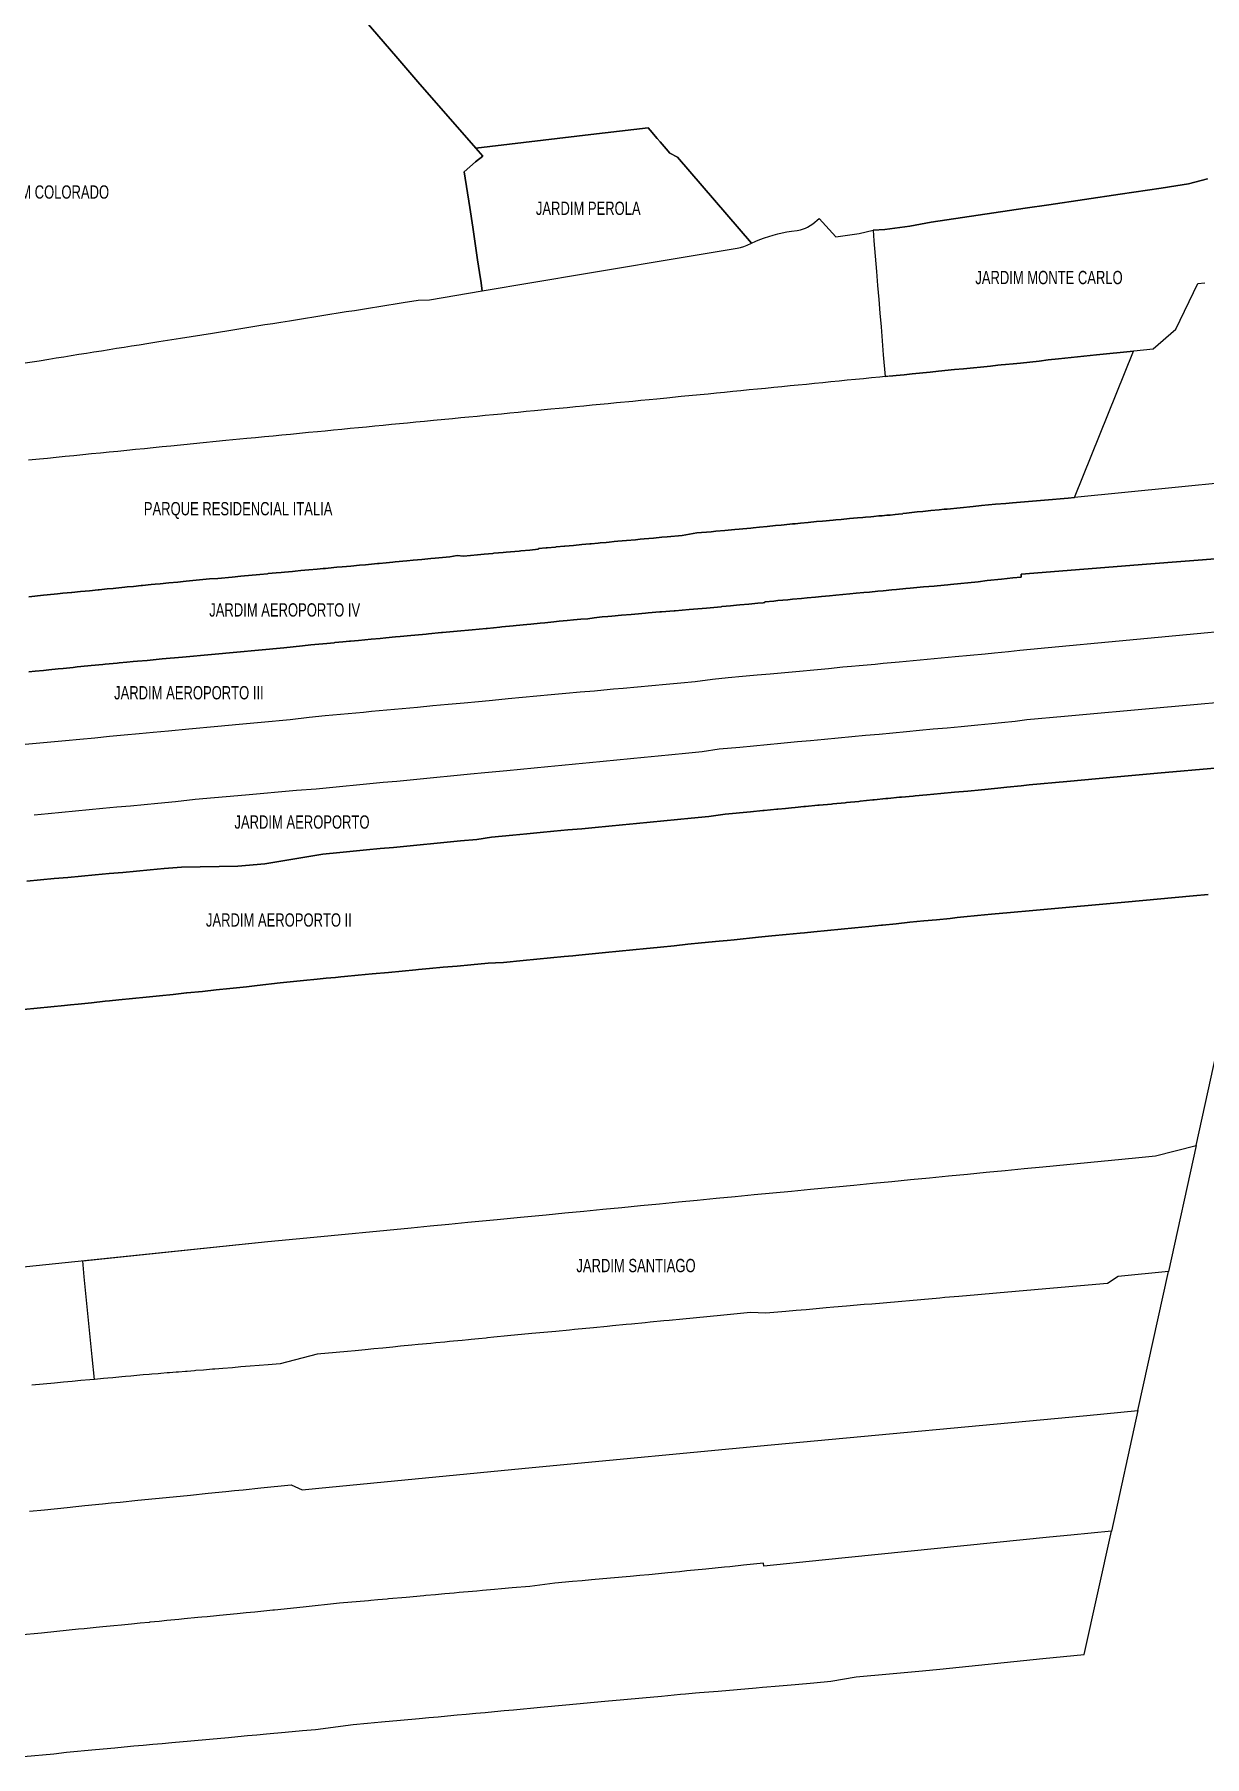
# Model space of a CAD drawing. Header units: millimetres. Extents: x 247112 to 276794, y 7363827 to 7397094.
# Drawn here: x 263044 to 263968, y 7366014 to 7367374 of the extents above; entities that cross this region are included whole.
import ezdxf
from ezdxf.enums import TextEntityAlignment as Align

# ---------------------------------------------------------------- set-up
doc = ezdxf.new("R2010")
doc.units = ezdxf.units.MM
doc.layers.add('BAIRRO', color=3, linetype='Continuous')
doc.styles.add('GEOMAIS', font='', dxfattribs={"width": 0.7, "height": 0.2})
doc.styles.get('GEOMAIS').set_extended_font_data('Arial')

msp = doc.modelspace()

# ---------------------------------------------------------------- linework, layer by layer
at = {"layer": 'BAIRRO'}
for points in [[(263031.4799, 7367113.37355), (263047.87762, 7367115.99103), (263055.58072, 7367117.22065), (263061.50618, 7367118.1665), (263067.43164, 7367119.11235), (263073.3571, 7367120.0582), (263079.28256, 7367121.00405), (263085.20802, 7367121.9499), (263091.13348, 7367122.89575), (263097.05894, 7367123.8416), (263103.17982, 7367124.81865), (263109.10528, 7367125.7645), (263115.03074, 7367126.71035), (263120.93377, 7367127.65262), (263126.81977, 7367128.59218), (263134.54122, 7367129.82471), (263142.4412, 7367131.08575), (263159.67878, 7367133.83729), (263184.74797, 7367137.83896), (263202.52294, 7367140.67629), (263210.42293, 7367141.93732), (263218.16729, 7367143.17352), (263226.26273, 7367144.46575), (263232.48398, 7367145.45882), (263238.90272, 7367146.48341), (263245.51458, 7367147.53883), (263251.93332, 7367148.56342), (263258.35206, 7367149.58801), (263264.7708, 7367150.6126), (263271.18953, 7367151.63719), (263277.60827, 7367152.66178), (263284.02701, 7367153.68637), (263290.44575, 7367154.71096), (263296.86449, 7367155.73555), (263303.28323, 7367156.76015), (263309.70197, 7367157.78474), (263316.12071, 7367158.80933), (263322.53945, 7367159.83392), (263328.95819, 7367160.85851), (263335.37693, 7367161.8831), (263347.13377, 7367163.75979), (263356.09929, 7367164.11171), (263397.91004, 7367171.10383), (263396.69581, 7367179.36499), (263396.51683, 7367180.54476), (263394.22058, 7367195.68127), (263392.29482, 7367208.37555), (263390.30265, 7367221.50764), (263387.95115, 7367237.00833), (263383.68277, 7367265.1448), (263392.59114, 7367272.98998), (263398.2694, 7367277.42011), (263392.83699, 7367283.63933), (263346.98312, 7367336.13458), (263346.98312, 7367336.13458), (263331.05738, 7367354.65702), (263284.63326, 7367408.6506)], [(263284.63326, 7367408.6506), (263331.05738, 7367354.65702), (263346.98312, 7367336.13458), (263392.83699, 7367283.63933), (263483.68182, 7367294.62213), (263528.80252, 7367299.76996), (263530.40441, 7367297.91284), (263535.98723, 7367291.44049), (263538.24227, 7367288.82614), (263543.11846, 7367283.17301), (263546.05991, 7367279.76289), (263552.09727, 7367276.63711), (263610.40785, 7367208.70655), (263613.76125, 7367210.23523), (263617.16455, 7367211.64932), (263620.61385, 7367212.94719), (263624.10517, 7367214.12734), (263627.63451, 7367215.18843), (263631.19779, 7367216.12922), (263634.79093, 7367216.94865), (263638.40979, 7367217.64575), (263642.05021, 7367218.21974), (263646.56218, 7367218.77515), (263649.09633, 7367219.26411), (263651.53266, 7367219.99645), (263653.11063, 7367220.61919), (263654.6433, 7367221.34633), (263656.84231, 7367222.62554), (263658.90165, 7367224.11925), (263663.82284, 7367228.35934), (263669.18931, 7367222.44902), (263677.16571, 7367213.66426), (263695.61444, 7367216.43392), (263706.4553, 7367219.12299), (263715.68265, 7367219.49368), (263735.59961, 7367222.24085), (263752.36386, 7367225.33315), (263826.69219, 7367236.33453), (263845.15468, 7367239.06717), (263901.65059, 7367247.42917), (263933.98521, 7367252.21503), (263945.5986, 7367253.93394), (263950.58965, 7367254.75045), (263955.55356, 7367255.71842), (263960.48571, 7367256.83696), (263970.47455, 7367259.48573)], [(263970.47455, 7367259.48573), (263960.48571, 7367256.83696), (263955.55356, 7367255.71842), (263950.58965, 7367254.75045), (263945.5986, 7367253.93394), (263933.98521, 7367252.21503), (263901.65059, 7367247.42917), (263845.15468, 7367239.06717), (263826.69219, 7367236.33453), (263752.36386, 7367225.33315), (263735.59961, 7367222.24085), (263715.68265, 7367219.49368), (263706.4553, 7367219.12299), (263706.4553, 7367219.12299), (263707.11935, 7367210.5245), (263709.12257, 7367186.36802), (263710.03343, 7367175.38411), (263710.94561, 7367164.38426), (263711.85515, 7367153.41628), (263712.74669, 7367142.66532), (263713.65675, 7367131.69113), (263714.56582, 7367120.72876), (263716.00105, 7367103.42159), (263716.10878, 7367103.43218), (263718.23479, 7367103.64121), (263722.12811, 7367104.024), (263724.70256, 7367104.28739), (263730.97338, 7367104.89365), (263737.44219, 7367105.52966), (263751.56626, 7367106.91832), (263758.21164, 7367107.71566), (263770.76843, 7367109.00033), (263777.89252, 7367109.62046), (263799.10451, 7367111.75144), (263805.07444, 7367112.35118), (263807.6191, 7367112.60682), (263811.04436, 7367112.95092), (263817.00979, 7367113.55022), (263822.97974, 7367114.14996), (263837.55211, 7367115.61392), (263844.82228, 7367116.57669), (263853.00973, 7367117.46334), (263882.77305, 7367120.55733), (263912.07861, 7367123.60373), (263912.50162, 7367123.6477), (263927.69868, 7367125.38833), (263945.50002, 7367140.84938), (263962.81701, 7367176.92908), (263968.38753, 7367177.49384)], [(263039.92419, 7366929.49301), (263051.31495, 7366930.83119), (263059.79896, 7366931.64361), (263062.31439, 7366931.89103), (263066.76625, 7366932.32892), (263073.36108, 7366932.97759), (263073.73355, 7366933.01423), (263080.70084, 7366933.69953), (263084.40921, 7366934.06429), (263087.66814, 7366934.38484), (263094.63543, 7366935.07015), (263095.45735, 7366935.15099), (263101.60272, 7366935.75546), (263106.50549, 7366936.2377), (263108.57002, 7366936.44077), (263115.53731, 7366937.12607), (263117.55363, 7366937.3244), (263122.50461, 7366937.81138), (263128.60177, 7366938.4111), (263129.4719, 7366938.49669), (263136.43919, 7366939.182), (263139.6499, 7366939.4978), (263143.40649, 7366939.8673), (263150.37378, 7366940.55261), (263157.34108, 7366941.23792), (263161.74618, 7366941.67121), (263164.10933, 7366941.90365), (263182.37091, 7366943.69987), (263189.01621, 7366943.99691), (263200.46796, 7366945.09182), (263207.28741, 7366945.91266), (263222.19863, 7366947.27816), (263228.17362, 7366947.82531), (263228.67154, 7366947.87091), (263235.14445, 7366948.46367), (263239.12778, 7366948.82844), (263241.61737, 7366949.05643), (263248.09028, 7366949.64918), (263250.08195, 7366949.83157), (263254.5632, 7366950.24194), (263261.03611, 7366950.8347), (263267.50903, 7366951.42746), (263272.18945, 7366951.85607), (263273.98195, 7366952.02021), (263280.54883, 7366952.62158), (263283.03841, 7366952.84956), (263287.22091, 7366953.23257), (263293.99258, 7366953.85269), (263300.96341, 7366954.49104), (263305.52291, 7366954.90858), (263307.93424, 7366955.1294), (263315.10424, 7366955.78599), (263316.47707, 7366955.91171), (263322.07507, 7366956.42435), (263327.33926, 7366956.90642), (263329.04591, 7366957.0627), (263338.28895, 7366957.95212), (263343.20411, 7366958.42508), (263350.17166, 7366959.09554), (263357.13922, 7366959.76599), (263360.7839, 7366960.1167), (263372.23044, 7366961.21815), (263378.0296, 7366962.06863), (263383.13119, 7366961.71535), (263394.18494, 7366962.7276), (263399.40993, 7366963.20608), (263406.31134, 7366963.83808), (263407.0786, 7366963.90834), (263414.39707, 7366964.57853), (263416.71066, 7366964.7904), (263426.96881, 7366965.72979), (263428.34011, 7366965.85537), (263435.31163, 7366966.49378), (263437.62422, 7366966.70556), (263442.28315, 7366967.1322), (263442.2233, 7366967.65076), (263448.21979, 7366968.19988), (263449.19482, 7366968.28917), (263455.79152, 7366968.89327), (263456.16634, 7366968.92759), (263462.86193, 7366969.54074), (263463.13786, 7366969.56601), (263469.93235, 7366970.18822), (263476.60299, 7366970.79908), (263482.91416, 7366971.37703), (263483.85324, 7366971.46302), (263489.28749, 7366971.96066), (263491.02394, 7366972.11968), (263495.66082, 7366972.5443), (263497.96022, 7366972.75487), (263502.03416, 7366973.12794), (263504.93174, 7366973.39329), (263511.86464, 7366974.02817), (263518.87221, 7366974.66989), (263522.5197, 7366975.00391), (263525.80768, 7366975.305), (263533.17512, 7366975.97968), (263539.71356, 7366976.57844), (263543.83053, 7366976.95545), (263555.8111, 7366978.05257), (263567.22239, 7366980.04822), (263578.68318, 7366980.99708), (263582.23238, 7366981.29079), (263589.48888, 7366981.8917), (263597.34958, 7366982.65811), (263600.64001, 7366982.98039), (263603.53522, 7366983.26388), (263610.00426, 7366983.89752), (263611.68977, 7366984.06268), (263616.67232, 7366984.55071), (263622.94401, 7366985.165), (263629.41255, 7366985.79858), (263633.89181, 7366986.23731), (263636.28478, 7366986.47169), (263642.7536, 7366987.10529), (263644.83961, 7366987.30948), (263649.22276, 7366987.73893), (263655.3263, 7366988.33675), (263661.7939, 7366988.97023), (263666.51318, 7366989.39965), (263674.94116, 7366990.14559), (263677.17086, 7366990.35039), (263681.3538, 7366990.72354), (263687.82795, 7366991.30108), (263694.20677, 7366991.87012), (263698.26656, 7366992.23228), (263700.53572, 7366992.43471), (263704.66562, 7366992.80313), (263707.00987, 7366993.01225), (263711.03937, 7366993.37171), (263713.57682, 7366993.59807), (263717.41311, 7366993.9403), (263719.8517, 7366994.15784), (263723.78686, 7366994.50888), (263726.52705, 7366994.75333), (263729.96623, 7366995.06013), (263729.92885, 7366995.45864), (263732.76095, 7366995.73596), (263739.23003, 7366996.36917), (263741.3744, 7366996.57937), (263745.75332, 7366997.00814), (263752.02333, 7366997.62209), (263758.54855, 7366998.26102), (263762.67227, 7366998.66481), (263765.01755, 7366998.89445), (263785.50278, 7367000.90032), (263792.17794, 7367001.66566), (263803.18297, 7367002.71786), (263811.1844, 7367003.22202), (263816.64556, 7367003.70022), (263822.92263, 7367004.24985), (263829.19969, 7367004.79949), (263835.47675, 7367005.34913), (263841.75382, 7367005.89876), (263848.03088, 7367006.4484), (263854.30795, 7367006.99804), (263860.58501, 7367007.54768), (263865.58555, 7367007.98554), (263912.07861, 7367123.60373), (263882.77305, 7367120.55733), (263853.00973, 7367117.46334), (263844.82228, 7367116.57669), (263837.55211, 7367115.61392), (263822.97974, 7367114.14996), (263817.00979, 7367113.55022), (263811.04436, 7367112.95092), (263807.6191, 7367112.60682), (263805.07444, 7367112.35118), (263799.10451, 7367111.75144), (263777.89252, 7367109.62046), (263770.76843, 7367109.00033), (263758.21164, 7367107.71566), (263751.56626, 7367106.91832), (263737.44219, 7367105.52966), (263730.97338, 7367104.89365), (263724.70256, 7367104.28739), (263722.12811, 7367104.024), (263716.11094, 7367103.40839), (263716.10878, 7367103.43218), (263716.00105, 7367103.42159), (263711.76598, 7367103.00521), (263705.29717, 7367102.3692), (263699.02739, 7367101.75277), (263692.55858, 7367101.11676), (263686.08977, 7367100.48076), (263679.62096, 7367099.84475), (263673.15215, 7367099.20875), (263666.88234, 7367098.59231), (263660.30039, 7367097.94518), (263653.83158, 7367097.30918), (263647.36277, 7367096.67317), (263640.89396, 7367096.03717), (263634.51418, 7367095.40992), (263628.04537, 7367094.77391), (263621.57692, 7367094.13795), (263615.30626, 7367093.52143), (263608.63877, 7367092.86589), (263602.17032, 7367092.22992), (263595.70187, 7367091.59394), (263589.23341, 7367090.95797), (263582.76496, 7367090.322), (263576.29651, 7367089.68604), (263569.96474, 7367089.06351), (263555.0533, 7367087.59743), (263543.55808, 7367086.46723), (263535.76313, 7367085.70084), (263529.639, 7367085.09873), (263523.17049, 7367084.46275), (263516.70197, 7367083.82678), (263503.75688, 7367082.62783), (263497.28704, 7367082.00372), (263491.01629, 7367081.39881), (263484.54648, 7367080.7747), (263478.07665, 7367080.15059), (263471.60682, 7367079.52649), (263464.93792, 7367078.88317), (263458.4681, 7367078.25907), (263451.99827, 7367077.63496), (263439.05862, 7367076.38674), (263439.05862, 7367076.38674), (263432.58879, 7367075.76263), (263426.11896, 7367075.13852), (263419.64914, 7367074.51441), (263413.17932, 7367073.89031), (263406.70948, 7367073.2662), (263400.23966, 7367072.64209), (263393.76984, 7367072.01798), (263387.3, 7367071.39387), (263380.83018, 7367070.76976), (263374.36036, 7367070.14565), (263359.22954, 7367068.68607), (263352.30659, 7367068.01825), (263345.27753, 7367067.34019), (263338.80757, 7367066.71607), (263332.51155, 7367066.10873), (263326.08338, 7367065.48864), (263319.61358, 7367064.86453), (263313.14378, 7367064.24043), (263306.4749, 7367063.59712), (263300.0051, 7367062.97301), (263293.53529, 7367062.3489), (263287.06532, 7367061.72478), (263280.39644, 7367061.08147), (263273.92648, 7367060.45735), (263267.63272, 7367059.85023), (263260.68826, 7367059.18033), (263253.52171, 7367058.48901), (263246.55423, 7367057.8169), (263239.58675, 7367057.14478), (263232.81816, 7367056.49186), (263225.85068, 7367055.81974), (263218.8832, 7367055.14763), (263211.91571, 7367054.47551), (263195.38466, 7367052.88085), (263169.92496, 7367050.31285), (263152.00298, 7367048.53607), (263145.03695, 7367047.84546), (263138.07093, 7367047.15485), (263131.10491, 7367046.46424), (263124.13889, 7367045.77363), (263117.17287, 7367045.08301), (263110.20684, 7367044.3924), (263103.24082, 7367043.70179), (263096.2748, 7367043.01118), (263089.30878, 7367042.32057), (263082.34275, 7367041.62996), (263075.37673, 7367040.93934), (263068.41071, 7367040.24873), (263061.44469, 7367039.55812), (263054.47867, 7367038.86751), (263048.30877, 7367038.25583), (263039.55166, 7367037.38765)], [(264066.98389, 7367027.94006), (263865.58555, 7367007.98554), (263860.58501, 7367007.54768), (263854.30795, 7367006.99804), (263848.03088, 7367006.4484), (263841.75382, 7367005.89876), (263835.47675, 7367005.34913), (263829.19969, 7367004.79949), (263822.92263, 7367004.24985), (263816.64556, 7367003.70022), (263811.1844, 7367003.22202), (263803.18297, 7367002.71786), (263792.17794, 7367001.66566), (263785.50278, 7367000.90032), (263765.01755, 7366998.89445), (263762.67227, 7366998.66481), (263758.54855, 7366998.26102), (263752.02333, 7366997.62209), (263745.75332, 7366997.00814), (263741.3744, 7366996.57937), (263739.23003, 7366996.36917), (263732.76095, 7366995.73596), (263729.92885, 7366995.45864), (263729.96623, 7366995.06013), (263726.52705, 7366994.75333), (263723.78686, 7366994.50888), (263719.8517, 7366994.15784), (263717.41311, 7366993.9403), (263713.57682, 7366993.59807), (263711.03937, 7366993.37171), (263707.00987, 7366993.01225), (263704.66562, 7366992.80313), (263700.53572, 7366992.43471), (263698.26656, 7366992.23228), (263694.20677, 7366991.87012), (263687.82795, 7366991.30108), (263681.3538, 7366990.72354), (263677.17086, 7366990.35039), (263674.94116, 7366990.14559), (263666.51318, 7366989.39965), (263661.7939, 7366988.97023), (263655.3263, 7366988.33675), (263649.22276, 7366987.73893), (263644.83961, 7366987.30948), (263642.7536, 7366987.10529), (263636.28478, 7366986.47169), (263633.89181, 7366986.23731), (263629.41255, 7366985.79858), (263622.94401, 7366985.165), (263616.67232, 7366984.55071), (263611.68977, 7366984.06268), (263610.00426, 7366983.89752), (263603.53522, 7366983.26388), (263600.64001, 7366982.98039), (263597.34958, 7366982.65811), (263589.48888, 7366981.8917), (263582.23238, 7366981.29079), (263578.68318, 7366980.99708), (263567.22239, 7366980.04822), (263555.8111, 7366978.05257), (263543.83053, 7366976.95545), (263539.71356, 7366976.57844), (263533.17512, 7366975.97968), (263525.80768, 7366975.305), (263522.5197, 7366975.00391), (263518.87221, 7366974.66989), (263511.86464, 7366974.02817), (263504.93174, 7366973.39329), (263502.03416, 7366973.12794), (263497.96022, 7366972.75487), (263495.66082, 7366972.5443), (263491.02394, 7366972.11968), (263489.28749, 7366971.96066), (263483.85324, 7366971.46302), (263482.91416, 7366971.37703), (263476.60299, 7366970.79908), (263469.93235, 7366970.18822), (263463.13786, 7366969.56601), (263462.86193, 7366969.54074), (263456.16634, 7366968.92759), (263455.79152, 7366968.89327), (263449.19482, 7366968.28917), (263448.21979, 7366968.19988), (263442.2233, 7366967.65076), (263442.28315, 7366967.1322), (263437.62422, 7366966.70556), (263435.31163, 7366966.49378), (263428.34011, 7366965.85537), (263426.96881, 7366965.72979), (263416.71066, 7366964.7904), (263414.39707, 7366964.57853), (263407.0786, 7366963.90834), (263406.31134, 7366963.83808), (263399.40993, 7366963.20608), (263394.18494, 7366962.7276), (263383.13119, 7366961.71535), (263378.0296, 7366962.06863), (263372.23044, 7366961.21815), (263360.7839, 7366960.1167), (263357.13922, 7366959.76599), (263350.17166, 7366959.09554), (263343.20411, 7366958.42508), (263338.28895, 7366957.95212), (263329.04591, 7366957.0627), (263327.33926, 7366956.90642), (263322.07507, 7366956.42435), (263316.47707, 7366955.91171), (263315.10424, 7366955.78599), (263307.93424, 7366955.1294), (263305.52291, 7366954.90858), (263300.96341, 7366954.49104), (263293.99258, 7366953.85269), (263287.22091, 7366953.23257), (263283.03841, 7366952.84956), (263280.54883, 7366952.62158), (263273.98195, 7366952.02021), (263272.18945, 7366951.85607), (263267.50903, 7366951.42746), (263261.03611, 7366950.8347), (263254.5632, 7366950.24194), (263250.08195, 7366949.83157), (263248.09028, 7366949.64918), (263241.61737, 7366949.05643), (263239.12778, 7366948.82844), (263235.14445, 7366948.46367), (263228.67154, 7366947.87091), (263228.17362, 7366947.82531), (263222.19863, 7366947.27816), (263207.28741, 7366945.91266), (263200.46796, 7366945.09182), (263189.01621, 7366943.99691), (263182.37091, 7366943.69987), (263164.10933, 7366941.90365), (263161.74618, 7366941.67121), (263157.34108, 7366941.23792), (263150.37378, 7366940.55261), (263143.40649, 7366939.8673), (263139.6499, 7366939.4978), (263136.43919, 7366939.182), (263129.4719, 7366938.49669), (263128.60177, 7366938.4111), (263122.50461, 7366937.81138), (263117.55363, 7366937.3244), (263115.53731, 7366937.12607), (263108.57002, 7366936.44077), (263106.50549, 7366936.2377), (263101.60272, 7366935.75546), (263095.45735, 7366935.15099), (263094.63543, 7366935.07015), (263087.66814, 7366934.38484), (263084.40921, 7366934.06429), (263080.70084, 7366933.69953), (263073.73355, 7366933.01423), (263073.36108, 7366932.97759), (263066.76625, 7366932.32892), (263062.31439, 7366931.89103), (263059.79896, 7366931.64361), (263051.31495, 7366930.83119), (263039.92419, 7366929.49301)], [(264044.65082, 7366964.72803), (263922.27027, 7366955.22492), (263823.54203, 7366947.53143), (263823.44921, 7366944.96106), (263816.91015, 7366944.48365), (263807.92883, 7366943.58274), (263796.61458, 7366942.49848), (263789.42547, 7366941.35661), (263767.67628, 7366939.32065), (263765.53781, 7366939.12047), (263757.03274, 7366938.3243), (263754.66582, 7366938.10273), (263746.37931, 7366937.32703), (263743.56435, 7366937.06352), (263735.72589, 7366936.32975), (263732.46289, 7366936.0243), (263725.07247, 7366935.33248), (263721.36142, 7366934.98508), (263714.41904, 7366934.3352), (263710.25996, 7366933.94587), (263703.76562, 7366933.33793), (263699.15849, 7366932.90665), (263693.11219, 7366932.34065), (263688.05703, 7366931.86743), (263682.6579, 7366931.36202), (263676.95556, 7366930.82822), (263672.00448, 7366930.36474), (263665.8541, 7366929.789), (263661.02646, 7366929.33708), (263654.30459, 7366928.70784), (263650.07434, 7366928.31185), (263642.75508, 7366927.62669), (263639.12222, 7366927.28661), (263631.20558, 7366926.54553), (263628.1701, 7366926.26137), (263621.0367, 7366925.59361), (263621.08448, 7366925.03294), (263619.72211, 7366924.90541), (263615.55572, 7366924.51539), (263608.28749, 7366923.835), (263601.18065, 7366923.16973), (263598.69154, 7366922.93672), (263593.91243, 7366922.48934), (263586.9429, 7366921.83692), (263586.44508, 7366921.79032), (263574.99513, 7366920.71848), (263561.25721, 7366919.56836), (263550.18588, 7366918.62375), (263549.29943, 7366918.54812), (263539.52462, 7366917.71414), (263538.0683, 7366917.58988), (263528.86335, 7366916.80452), (263526.70957, 7366916.62076), (263518.39261, 7366915.91115), (263515.35084, 7366915.65163), (263507.73134, 7366915.00153), (263500.18184, 7366914.35741), (263497.07008, 7366914.09192), (263492.63838, 7366913.64898), (263486.23287, 7366913.00877), (263481.31928, 7366912.28333), (263475.59987, 7366911.93706), (263469.9535, 7366911.36796), (263464.94075, 7366910.86272), (263458.61096, 7366910.22474), (263454.29472, 7366909.7897), (263447.26843, 7366909.08151), (263443.64721, 7366908.73091), (263436.10899, 7366908.00106), (263432.99701, 7366907.69976), (263424.56298, 7366906.88318), (263422.34681, 7366906.66861), (263413.21603, 7366905.78458), (263411.69661, 7366905.63747), (263401.81933, 7366904.68115), (263401.04641, 7366904.60632), (263389.99807, 7366903.53663), (263378.01134, 7366902.43934), (263366.5614, 7366901.3675), (263365.56576, 7366901.2743), (263355.50972, 7366900.33294), (263353.46864, 7366900.14188), (263344.5576, 7366899.30771), (263341.37153, 7366899.00946), (263333.10766, 7366898.23587), (263329.27442, 7366897.87704), (263321.65772, 7366897.16403), (263317.17731, 7366896.74462), (263310.20778, 7366896.09219), (263305.08019, 7366895.6122), (263300.00163, 7366895.13679), (263293.92818, 7366894.56825), (263292.98308, 7366894.47978), (263287.65561, 7366893.98107), (263281.38303, 7366893.39389), (263280.88597, 7366893.34736), (263275.11045, 7366892.80671), (263268.83788, 7366892.21952), (263262.5653, 7366891.63234), (263255.82375, 7366891.00126), (263241.09857, 7366889.41272), (263183.94315, 7366884.06236), (263161.04327, 7366881.91868), (263145.08647, 7366880.5399), (263133.23483, 7366879.42339), (263125.51899, 7366878.6965), (263122.18376, 7366878.38229), (263117.18929, 7366877.91177), (263111.13269, 7366877.3412), (263109.47345, 7366877.18488), (263100.08162, 7366876.3001), (263098.22325, 7366876.12544), (263089.03055, 7366875.259), (263086.27698, 7366874.99085), (263077.98451, 7366874.1642), (263074.68423, 7366873.83521), (263066.93906, 7366873.06312), (263063.09148, 7366872.67957), (263055.69459, 7366871.9422), (263051.49873, 7366871.52393), (263044.84815, 7366870.86096), (263039.90598, 7366870.36829)], [(263039.90598, 7366870.36829), (263044.84815, 7366870.86096), (263051.49873, 7366871.52393), (263055.69459, 7366871.9422), (263063.09148, 7366872.67957), (263066.93906, 7366873.06312), (263074.68423, 7366873.83521), (263077.98451, 7366874.1642), (263086.27698, 7366874.99085), (263089.03055, 7366875.259), (263098.22325, 7366876.12544), (263100.08162, 7366876.3001), (263109.47345, 7366877.18488), (263111.13269, 7366877.3412), (263117.18929, 7366877.91177), (263122.18376, 7366878.38229), (263125.51899, 7366878.6965), (263133.23483, 7366879.42339), (263145.08647, 7366880.5399), (263161.04327, 7366881.91868), (263183.94315, 7366884.06236), (263241.09857, 7366889.41272), (263255.82375, 7366891.00126), (263262.5653, 7366891.63234), (263268.83788, 7366892.21952), (263275.11045, 7366892.80671), (263280.88597, 7366893.34736), (263281.38303, 7366893.39389), (263287.65561, 7366893.98107), (263292.98308, 7366894.47978), (263293.92818, 7366894.56825), (263300.00163, 7366895.13679), (263305.08019, 7366895.6122), (263310.20778, 7366896.09219), (263317.17731, 7366896.74462), (263321.65772, 7366897.16403), (263329.27442, 7366897.87704), (263333.10766, 7366898.23587), (263341.37153, 7366899.00946), (263344.5576, 7366899.30771), (263353.46864, 7366900.14188), (263355.50972, 7366900.33294), (263365.56576, 7366901.2743), (263366.5614, 7366901.3675), (263378.01134, 7366902.43934), (263389.99807, 7366903.53663), (263401.04641, 7366904.60632), (263401.81933, 7366904.68115), (263411.69661, 7366905.63747), (263413.21603, 7366905.78458), (263422.34681, 7366906.66861), (263424.56298, 7366906.88318), (263432.99701, 7366907.69976), (263436.10899, 7366908.00106), (263443.64721, 7366908.73091), (263447.26843, 7366909.08151), (263454.29472, 7366909.7897), (263458.61096, 7366910.22474), (263464.94075, 7366910.86272), (263469.9535, 7366911.36796), (263475.59987, 7366911.93706), (263481.31928, 7366912.28333), (263486.23287, 7366913.00877), (263492.63838, 7366913.64898), (263497.07008, 7366914.09192), (263500.18184, 7366914.35741), (263507.73134, 7366915.00153), (263515.35084, 7366915.65163), (263518.39261, 7366915.91115), (263526.70957, 7366916.62076), (263528.86335, 7366916.80452), (263538.0683, 7366917.58988), (263539.52462, 7366917.71414), (263549.29943, 7366918.54812), (263550.18588, 7366918.62375), (263561.25721, 7366919.56836), (263574.99513, 7366920.71848), (263586.44508, 7366921.79032), (263586.9429, 7366921.83692), (263593.91243, 7366922.48934), (263598.69154, 7366922.93672), (263601.18065, 7366923.16973), (263608.28749, 7366923.835), (263615.55572, 7366924.51539), (263619.72211, 7366924.90541), (263621.08448, 7366925.03294), (263621.0367, 7366925.59361), (263628.1701, 7366926.26137), (263631.20558, 7366926.54553), (263639.12222, 7366927.28661), (263642.75508, 7366927.62669), (263650.07434, 7366928.31185), (263654.30459, 7366928.70784), (263661.02646, 7366929.33708), (263665.8541, 7366929.789), (263672.00448, 7366930.36474), (263676.95556, 7366930.82822), (263682.6579, 7366931.36202), (263688.05703, 7366931.86743), (263693.11219, 7366932.34065), (263699.15849, 7366932.90665), (263703.76562, 7366933.33793), (263710.25996, 7366933.94587), (263714.41904, 7366934.3352), (263721.36142, 7366934.98508), (263725.07247, 7366935.33248), (263732.46289, 7366936.0243), (263735.72589, 7366936.32975), (263743.56435, 7366937.06352), (263746.37931, 7366937.32703), (263754.66582, 7366938.10273), (263757.03274, 7366938.3243), (263765.53781, 7366939.12047), (263767.67628, 7366939.32065), (263789.42547, 7366941.35661), (263796.61458, 7366942.49848), (263807.92883, 7366943.58274), (263816.91015, 7366944.48365), (263823.44921, 7366944.96106), (263823.54203, 7366947.53143), (263922.27027, 7366955.22492), (264044.65082, 7366964.72803)], [(263034.00311, 7366812.93562), (263045.60233, 7366814.02212), (263057.20156, 7366815.10862), (263068.80078, 7366816.19511), (263080.20114, 7366817.26298), (263091.80036, 7366818.34948), (263103.59846, 7366819.4546), (263115.19768, 7366820.5411), (263126.79691, 7366821.62759), (263138.06537, 7366822.68311), (263150.01307, 7366823.80225), (263166.09901, 7366825.2433), (263188.9989, 7366827.38697), (263205.9249, 7366828.97143), (263223.25444, 7366830.59366), (263246.15432, 7366832.73734), (263261.27188, 7366834.66107), (263273.87111, 7366835.8257), (263286.01932, 7366836.94864), (263298.11774, 7366838.06699), (263304.19185, 7366838.62846), (263310.26595, 7366839.18993), (263322.56352, 7366840.32668), (263334.66195, 7366841.44502), (263346.74391, 7366842.56184), (263358.84233, 7366843.68018), (263364.91644, 7366844.24165), (263370.99054, 7366844.80313), (263383.43748, 7366845.95368), (263394.98922, 7366847.02149), (263403.39339, 7366847.79835), (263410.86155, 7366848.48869), (263418.33967, 7366849.17994), (263429.69128, 7366850.22925), (263441.04298, 7366851.27856), (263452.39468, 7366852.32788), (263463.74638, 7366853.3772), (263475.09808, 7366854.42651), (263486.44978, 7366855.47583), (263493.91794, 7366856.16616), (263501.3861, 7366856.8565), (263509.05342, 7366857.56524), (263520.50488, 7366858.62378), (263531.85658, 7366859.6731), (263543.20828, 7366860.72241), (263554.55999, 7366861.77173), (263565.91159, 7366862.82104), (263579.77293, 7366864.65704), (263591.92113, 7366865.77998), (263603.47189, 7366866.8477), (263615.02265, 7366867.91541), (263625.13145, 7366868.84984), (263636.67095, 7366869.91652), (263648.42086, 7366871.00264), (263659.60991, 7366872.03693), (263671.16066, 7366873.10464), (263682.71142, 7366874.17236), (263689.38298, 7366874.78906), (263695.43452, 7366875.34844), (263701.90693, 7366875.94673), (263708.18018, 7366876.52661), (263714.45344, 7366877.1065), (263720.7267, 7366877.68638), (263726.99995, 7366878.26626), (263738.10262, 7366879.29255), (263749.20529, 7366880.31885), (263760.30795, 7366881.34515), (263771.41062, 7366882.37144), (263794.87336, 7366884.54027), (263802.4183, 7366885.46135), (263813.41363, 7366886.50333), (263822.47979, 7366887.34683), (264024.04646, 7366906.40899)], [(264009.86593, 7366848.74258), (263933.27848, 7366841.89778), (263857.70968, 7366835.14402), (263827.82878, 7366832.47349), (263818.73143, 7366831.10549), (263807.98879, 7366830.07882), (263800.17452, 7366829.25423), (263789.32137, 7366828.24431), (263775.93142, 7366826.99832), (263764.88979, 7366825.97086), (263754.03664, 7366824.96093), (263743.18349, 7366823.95101), (263732.85076, 7366822.98951), (263722.06665, 7366821.98601), (263711.21367, 7366820.9761), (263700.36056, 7366819.96618), (263689.70603, 7366818.97473), (263678.85305, 7366817.96482), (263668.00007, 7366816.95491), (263657.14709, 7366815.945), (263646.70218, 7366814.97307), (263633.74906, 7366813.76773), (263622.89608, 7366812.75782), (263612.0431, 7366811.74791), (263601.19012, 7366810.738), (263584.89718, 7366809.22188), (263571.58455, 7366807.22671), (263558.38039, 7366805.94977), (263547.53101, 7366804.90056), (263536.68162, 7366803.85135), (263525.83224, 7366802.80213), (263514.98285, 7366801.75292), (263504.13347, 7366800.70371), (263493.28408, 7366799.65449), (263482.4347, 7366798.60528), (263471.58531, 7366797.55607), (263460.73593, 7366796.50685), (263449.68747, 7366795.43839), (263438.83809, 7366794.38918), (263427.9887, 7366793.33996), (263417.13932, 7366792.29075), (263399.96942, 7366790.6303), (263388.65257, 7366789.53588), (263372.68592, 7366787.99179), (263362.08536, 7366786.96664), (263351.4848, 7366785.94149), (263340.88424, 7366784.91634), (263330.28368, 7366783.89119), (263319.68312, 7366782.86604), (263309.08256, 7366781.84089), (263298.482, 7366780.81573), (263287.88144, 7366779.79058), (263277.28088, 7366778.76543), (263266.68033, 7366777.74029), (263251.16101, 7366776.61197), (263210.9159, 7366773.02189), (263171.07449, 7366769.46783), (263155.64619, 7366767.80644), (263141.75925, 7366766.48153), (263130.9083, 7366765.44628), (263120.05735, 7366764.41102), (263109.2064, 7366763.37577), (263098.35545, 7366762.34051), (263087.5045, 7366761.30526), (263076.65355, 7366760.27001), (263065.8026, 7366759.23475), (263054.95165, 7366758.1995), (263044.1007, 7366757.16425)], [(263038.10345, 7366705.13345), (263048.89765, 7366706.10107), (263059.83418, 7366707.08144), (263070.56262, 7366708.04315), (263081.41792, 7366709.03571), (263092.27322, 7366710.02826), (263103.12852, 7366711.02081), (263113.98382, 7366712.01336), (263124.83912, 7366713.00591), (263135.69442, 7366713.99846), (263146.54972, 7366714.99102), (263160.44149, 7366716.26121), (263204.93654, 7366716.86851), (263226.20209, 7366718.76552), (263272.06272, 7366726.50463), (263285.30308, 7366727.76269), (263295.95511, 7366728.77481), (263306.55736, 7366729.78221), (263317.12125, 7366730.78596), (263327.7235, 7366731.79336), (263338.32575, 7366732.80075), (263348.928, 7366733.80815), (263359.53024, 7366734.81554), (263370.22581, 7366735.8318), (263380.56425, 7366736.81413), (263393.67853, 7366738.06022), (263405.12067, 7366739.75899), (263422.11864, 7366741.37409), (263432.96977, 7366742.40514), (263443.62179, 7366743.41726), (263454.47292, 7366744.4483), (263465.52315, 7366745.49827), (263476.37427, 7366746.52931), (263487.0263, 7366747.54143), (263497.87742, 7366748.57248), (263508.72855, 7366749.60352), (263519.57968, 7366750.63456), (263530.4308, 7366751.66561), (263541.28193, 7366752.69665), (263552.13306, 7366753.72769), (263562.71665, 7366754.73332), (263576.66801, 7366756.05894), (263589.67177, 7366758.01038), (263609.58181, 7366759.90545), (263619.5403, 7366760.85332), (263620.43277, 7366760.93827), (263630.39127, 7366761.88613), (263631.28373, 7366761.97108), (263637.40956, 7366762.55415), (263642.13468, 7366763.00389), (263644.82604, 7366763.26006), (263651.91661, 7366763.93495), (263652.98564, 7366764.03671), (263662.77326, 7366764.96831), (263663.8366, 7366765.06952), (263673.62423, 7366766.00112), (263674.68756, 7366766.10233), (263684.4752, 7366767.03394), (263685.53852, 7366767.13515), (263695.32403, 7366768.08958), (263696.38664, 7366768.19731), (263706.16875, 7366769.18906), (263707.23105, 7366769.29676), (263716.51774, 7366770.23828), (263718.07546, 7366770.39621), (263727.23215, 7366771.31856), (263728.9226, 7366771.46836), (263738.24618, 7366772.29456), (263739.78006, 7366772.43048), (263748.97275, 7366773.24508), (263759.95906, 7366774.21862), (263770.68139, 7366775.23919), (263781.33326, 7366776.25306), (263792.12631, 7366777.28036), (263805.04022, 7366778.50953), (263811.96519, 7366779.26193), (263823.35272, 7366780.346), (263829.61332, 7366781.1696), (263859.49209, 7366783.8617), (263896.343, 7366787.182), (263931.20113, 7366790.32274), (263979.32422, 7366794.65867)], [(263979.32422, 7366794.65867), (263931.20113, 7366790.32274), (263896.343, 7366787.182), (263859.49209, 7366783.8617), (263829.61332, 7366781.1696), (263823.35272, 7366780.346), (263811.96519, 7366779.26193), (263805.04022, 7366778.50953), (263792.12631, 7366777.28036), (263781.33326, 7366776.25306), (263770.68139, 7366775.23919), (263759.95906, 7366774.21862), (263748.97275, 7366773.24508), (263739.78006, 7366772.43048), (263738.24618, 7366772.29456), (263728.9226, 7366771.46836), (263727.23215, 7366771.31856), (263718.07546, 7366770.39621), (263716.51774, 7366770.23828), (263707.23105, 7366769.29676), (263706.16875, 7366769.18906), (263696.38664, 7366768.19731), (263695.32403, 7366768.08958), (263685.53852, 7366767.13515), (263684.4752, 7366767.03394), (263674.68756, 7366766.10233), (263673.62423, 7366766.00112), (263663.8366, 7366765.06952), (263662.77326, 7366764.96831), (263652.98564, 7366764.03671), (263651.91661, 7366763.93495), (263644.82604, 7366763.26006), (263642.13468, 7366763.00389), (263637.40956, 7366762.55415), (263631.28373, 7366761.97108), (263630.39127, 7366761.88613), (263620.43277, 7366760.93827), (263619.5403, 7366760.85332), (263609.58181, 7366759.90545), (263589.67177, 7366758.01038), (263576.66801, 7366756.05894), (263562.71665, 7366754.73332), (263552.13306, 7366753.72769), (263541.28193, 7366752.69665), (263530.4308, 7366751.66561), (263519.57968, 7366750.63456), (263508.72855, 7366749.60352), (263497.87742, 7366748.57248), (263487.0263, 7366747.54143), (263476.37427, 7366746.52931), (263465.52315, 7366745.49827), (263454.47292, 7366744.4483), (263443.62179, 7366743.41726), (263432.96977, 7366742.40514), (263422.11864, 7366741.37409), (263405.12067, 7366739.75899), (263393.67853, 7366738.06022), (263380.56425, 7366736.81413), (263370.22581, 7366735.8318), (263359.53024, 7366734.81554), (263348.928, 7366733.80815), (263338.32575, 7366732.80075), (263327.7235, 7366731.79336), (263317.12125, 7366730.78596), (263306.55736, 7366729.78221), (263295.95511, 7366728.77481), (263285.30308, 7366727.76269), (263272.06272, 7366726.50463), (263226.20209, 7366718.76552), (263204.93654, 7366716.86851), (263160.44149, 7366716.26121), (263146.54972, 7366714.99102), (263135.69442, 7366713.99846), (263124.83912, 7366713.00591), (263113.98382, 7366712.01336), (263103.12852, 7366711.02081), (263092.27322, 7366710.02826), (263081.41792, 7366709.03571), (263070.56262, 7366708.04315), (263059.83418, 7366707.08144), (263048.89765, 7366706.10107), (263038.10345, 7366705.13345)], [(263971.20922, 7366694.52647), (263959.10621, 7366693.43597), (263905.22699, 7366688.58142), (263838.4973, 7366682.56902), (263832.62332, 7366682.03977), (263814.88543, 7366680.44157), (263799.86835, 7366678.95539), (263789.02073, 7366677.88185), (263778.17311, 7366676.8083), (263772.95118, 7366676.29151), (263767.32549, 7366675.73476), (263756.47848, 7366674.66127), (263746.42037, 7366673.66586), (263735.57336, 7366672.59238), (263724.72635, 7366671.51889), (263713.87934, 7366670.44541), (263713.23171, 7366670.38131), (263703.03233, 7366669.37192), (263692.18532, 7366668.29844), (263681.33831, 7366667.22495), (263670.4913, 7366666.15147), (263659.64429, 7366665.07798), (263652.24035, 7366664.34525), (263648.79728, 7366664.0045), (263637.95027, 7366662.93102), (263626.57745, 7366661.80549), (263616.11749, 7366660.77031), (263596.77185, 7366658.85575), (263591.18758, 7366658.3031), (263584.99738, 7366657.69048), (263571.06544, 7366656.31169), (263560.21828, 7366655.2382), (263549.37112, 7366654.1647), (263538.52397, 7366653.0912), (263530.48167, 7366652.29528), (263527.67681, 7366652.0177), (263516.82966, 7366650.9442), (263505.9825, 7366649.8707), (263495.13534, 7366648.7972), (263484.60854, 7366647.75541), (263474.00581, 7366646.7061), (263469.3729, 7366646.2476), (263462.59388, 7366645.5767), (263451.74672, 7366644.5032), (263440.89957, 7366643.4297), (263430.05241, 7366642.35621), (263414.52165, 7366640.81919), (263408.28822, 7366640.589), (263402.3984, 7366640.37149), (263388.77416, 7366639.10522), (263377.92093, 7366638.0965), (263367.06771, 7366637.08777), (263356.21448, 7366636.07905), (263347.51993, 7366635.27095), (263345.36126, 7366635.07032), (263334.50803, 7366634.0616), (263323.7819, 7366633.06468), (263310.80472, 7366631.85855), (263299.95149, 7366630.84983), (263289.09827, 7366629.8411), (263286.06606, 7366629.55557), (263286.06606, 7366629.55557), (263281.88162, 7366629.14583), (263274.66602, 7366628.43928), (263267.45042, 7366627.73273), (263256.60213, 7366626.67046), (263238.14014, 7366624.86267), (263220.02835, 7366622.64567), (263211.63681, 7366621.61849), (263198.45503, 7366620.27568), (263187.71063, 7366619.18116), (263176.96624, 7366618.08663), (263164.52627, 7366616.81938), (263164.32353, 7366616.79873), (263153.78187, 7366615.72486), (263143.10086, 7366614.63679), (263132.35646, 7366613.54227), (263121.61207, 7366612.44775), (263110.86767, 7366611.35323), (263103.39457, 7366610.59195), (263100.12328, 7366610.2587), (263089.37888, 7366609.16418), (263078.63449, 7366608.06966), (263072.72567, 7366607.46773), (263067.89009, 7366606.97514), (263057.1457, 7366605.88062), (263046.4013, 7366604.78609), (263035.65691, 7366603.69157)], [(263035.65691, 7366603.69157), (263046.4013, 7366604.78609), (263057.1457, 7366605.88062), (263067.89009, 7366606.97514), (263072.72567, 7366607.46773), (263078.63449, 7366608.06966), (263089.37888, 7366609.16418), (263100.12328, 7366610.2587), (263103.39457, 7366610.59195), (263110.86767, 7366611.35323), (263121.61207, 7366612.44775), (263132.35646, 7366613.54227), (263143.10086, 7366614.63679), (263153.78187, 7366615.72486), (263164.32353, 7366616.79873), (263164.52627, 7366616.81938), (263176.96624, 7366618.08663), (263187.71063, 7366619.18116), (263198.45503, 7366620.27568), (263211.63681, 7366621.61849), (263220.02835, 7366622.64567), (263238.14014, 7366624.86267), (263256.60213, 7366626.67046), (263267.45042, 7366627.73273), (263274.66602, 7366628.43928), (263281.88162, 7366629.14583), (263286.06606, 7366629.55557), (263289.09827, 7366629.8411), (263299.95149, 7366630.84983), (263310.80472, 7366631.85855), (263323.7819, 7366633.06468), (263334.50803, 7366634.0616), (263345.36126, 7366635.07032), (263347.51993, 7366635.27095), (263356.21448, 7366636.07905), (263367.06771, 7366637.08777), (263377.92093, 7366638.0965), (263388.77416, 7366639.10522), (263402.3984, 7366640.37149), (263408.28822, 7366640.589), (263414.52165, 7366640.81919), (263430.05241, 7366642.35621), (263440.89957, 7366643.4297), (263451.74672, 7366644.5032), (263462.59388, 7366645.5767), (263469.3729, 7366646.2476), (263474.00581, 7366646.7061), (263484.60854, 7366647.75541), (263495.13534, 7366648.7972), (263505.9825, 7366649.8707), (263516.82966, 7366650.9442), (263527.67681, 7366652.0177), (263530.48167, 7366652.29528), (263538.52397, 7366653.0912), (263549.37112, 7366654.1647), (263560.21828, 7366655.2382), (263571.06544, 7366656.31169), (263584.99738, 7366657.69048), (263591.18758, 7366658.3031), (263596.77185, 7366658.85575), (263616.11749, 7366660.77031), (263626.57745, 7366661.80549), (263637.95027, 7366662.93102), (263648.79728, 7366664.0045), (263652.24035, 7366664.34525), (263659.64429, 7366665.07798), (263670.4913, 7366666.15147), (263681.33831, 7366667.22495), (263692.18532, 7366668.29844), (263703.03233, 7366669.37192), (263713.23171, 7366670.38131), (263713.87934, 7366670.44541), (263724.72635, 7366671.51889), (263735.57336, 7366672.59238), (263746.42037, 7366673.66586), (263756.47848, 7366674.66127), (263767.32549, 7366675.73476), (263772.95118, 7366676.29151), (263778.17311, 7366676.8083), (263789.02073, 7366677.88185), (263799.86835, 7366678.95539), (263814.88543, 7366680.44157), (263832.62332, 7366682.03977), (263838.4973, 7366682.56902), (263905.22699, 7366688.58142), (263959.10621, 7366693.43597), (263971.20922, 7366694.52647)], [(261747.18541, 7366267.23598), (263228.65362, 7366420.59942), (263259.40716, 7366423.56331), (263341.71583, 7366431.49586), (263356.64665, 7366432.93482), (263371.57747, 7366434.37379), (263386.50829, 7366435.81276), (263409.71503, 7366438.04932), (263428.07574, 7366439.81885), (263428.07574, 7366439.81885), (263448.22831, 7366441.76106), (263463.15913, 7366443.20003), (263478.08995, 7366444.639), (263493.02077, 7366446.07796), (263507.95159, 7366447.51693), (263522.88241, 7366448.9559), (263537.81323, 7366450.39487), (263552.74405, 7366451.83383), (263567.47579, 7366453.25361), (263582.60569, 7366454.71177), (263597.53651, 7366456.15073), (263612.46733, 7366457.5897), (263627.19999, 7366459.00957), (263642.13081, 7366460.44854), (263657.06163, 7366461.8875), (263676.96939, 7366463.80613), (263691.33245, 7366465.19038), (263706.26327, 7366466.62934), (263721.19409, 7366468.06831), (263736.12491, 7366469.50728), (263751.05573, 7366470.94624), (263765.98655, 7366472.38521), (263780.91737, 7366473.82418), (263795.84819, 7366475.26314), (263810.77901, 7366476.70211), (263825.70983, 7366478.14108), (263840.64065, 7366479.58005), (263913.60416, 7366486.61195), (263929.52281, 7366488.14611), (263961.61951, 7366496.44761), (263984.86417, 7366601.92762)], [(263040.21133, 7366207.70143), (263052.15143, 7366208.89889), (263070.06159, 7366210.69507), (263077.02665, 7366211.39358), (263083.99171, 7366212.0921), (263097.92184, 7366213.48912), (263104.8869, 7366214.18764), (263111.85196, 7366214.88615), (263125.78208, 7366216.28318), (263139.7122, 7366217.68021), (263153.64233, 7366219.07724), (263167.57245, 7366220.47427), (263181.50257, 7366221.8713), (263195.43269, 7366223.26833), (263202.21044, 7366223.94805), (263209.1755, 7366224.64657), (263223.10563, 7366226.0436), (263246.82664, 7366228.42254), (263255.7268, 7366224.64542), (263268.82263, 7366225.90311), (263437.30277, 7366242.08354), (263625.9511, 7366260.03378), (263875.23005, 7366283.37391), (263915.55387, 7366287.14946), (263939.68873, 7366396.8056), (263939.68873, 7366396.8056), (263900.00705, 7366392.91492), (263891.67868, 7366387.50256), (263848.85044, 7366383.77024), (263833.90645, 7366382.46792), (263818.96246, 7366381.16561), (263804.01847, 7366379.86329), (263789.07448, 7366378.56098), (263774.13049, 7366377.25866), (263763.24634, 7366376.31015), (263759.1865, 7366375.95635), (263744.24251, 7366374.65404), (263735.27237, 7366373.87232), (263729.29852, 7366373.35172), (263714.35454, 7366372.04941), (263705.38564, 7366371.2678), (263699.41055, 7366370.74709), (263685.46282, 7366369.5316), (263675.49891, 7366368.66328), (263669.52257, 7366368.14247), (263653.58231, 7366366.75333), (263645.61218, 7366366.05876), (263637.64206, 7366365.3642), (263621.7018, 7366363.97506), (263609.59499, 7366364.50641), (263585.95273, 7366362.22787), (263556.29016, 7366359.36912), (263545.435, 7366358.32295), (263541.35934, 7366357.93016), (263530.50418, 7366356.88398), (263526.42852, 7366356.49119), (263515.57336, 7366355.44502), (263511.49771, 7366355.05222), (263500.64254, 7366354.00605), (263496.56689, 7366353.61326), (263485.71172, 7366352.56708), (263470.7809, 7366351.12812), (263466.71843, 7366350.73659), (263455.85008, 7366349.68915), (263436.93771, 7366347.86646), (263417.88177, 7366346.03111), (263406.91868, 7366344.97453), (263401.9443, 7366344.49512), (263400.94635, 7366344.39894), (263394.97402, 7366343.82336), (263389.0017, 7366343.24777), (263387.01305, 7366343.05611), (263382.03398, 7366342.57625), (263375.06626, 7366341.90474), (263372.08181, 7366341.61711), (263368.29763, 7366341.2524), (263361.13083, 7366340.5617), (263357.15056, 7366340.1781), (263347.1954, 7366339.21866), (263342.21931, 7366338.73909), (263333.25997, 7366337.87563), (263327.28807, 7366337.30008), (263319.32454, 7366336.53259), (263312.35682, 7366335.86107), (263305.38868, 7366335.18952), (263297.42558, 7366334.42207), (263291.45325, 7366333.84648), (263282.49476, 7366332.9831), (263267.57389, 7366331.54509), (263238.33397, 7366324.0742), (263228.86526, 7366323.3038), (263221.68898, 7366322.71991), (263214.51143, 7366322.13592), (263207.33388, 7366321.55193), (263200.61214, 7366321.00503), (263192.97878, 7366320.38395), (263186.65579, 7366319.86949), (263184.78459, 7366319.71725), (263177.80638, 7366319.14948), (263171.65579, 7366318.64904), (263170.62883, 7366318.56549), (263164.87635, 7366318.09744), (263163.45128, 7366317.9815), (263157.89818, 7366317.52968), (263156.27373, 7366317.39751), (263150.92, 7366316.96191), (263149.09618, 7366316.81352), (263143.94183, 7366316.39414), (263141.91863, 7366316.22953), (263136.96366, 7366315.82638), (263134.74108, 7366315.64554), (263129.98548, 7366315.25861), (263127.56606, 7366315.0363), (263120.39602, 7366314.37747), (263116.04421, 7366313.9776), (263113.22597, 7366313.71864), (263106.05593, 7366313.05981), (263102.10294, 7366312.69659), (263098.88588, 7366312.40099), (263091.71584, 7366311.74216), (263087.9625, 7366311.39728), (263080.99163, 7366310.75675), (263074.02075, 7366310.11623), (263067.04987, 7366309.4757), (263060.079, 7366308.83517), (263051.11675, 7366308.01167), (263042.15451, 7366307.18816)], [(263040.21133, 7366207.70143), (263052.15143, 7366208.89889), (263070.06159, 7366210.69507), (263077.02665, 7366211.39358), (263083.99171, 7366212.0921), (263097.92184, 7366213.48912), (263104.8869, 7366214.18764), (263111.85196, 7366214.88615), (263125.78208, 7366216.28318), (263139.7122, 7366217.68021), (263153.64233, 7366219.07724), (263167.57245, 7366220.47427), (263181.50257, 7366221.8713), (263195.43269, 7366223.26833), (263202.21044, 7366223.94805), (263209.1755, 7366224.64657), (263223.10563, 7366226.0436), (263246.82664, 7366228.42254), (263255.7268, 7366224.64542), (263268.82263, 7366225.90311), (263437.30277, 7366242.08354), (263625.9511, 7366260.03378), (263875.23005, 7366283.37391), (263915.55387, 7366287.14946), (263894.61654, 7366192.01851), (263894.61654, 7366192.01851), (263894.61654, 7366192.01851), (263862.55135, 7366188.77592), (263845.7756, 7366187.08914), (263666.28057, 7366169.04116), (263620.25032, 7366164.41289), (263620.05778, 7366166.55497), (263604.1334, 7366164.97388), (263593.35987, 7366163.9042), (263589.20614, 7366163.49178), (263574.27889, 7366162.00969), (263559.35164, 7366160.5276), (263553.55535, 7366159.9521), (263544.42438, 7366159.0455), (263536.96075, 7366158.30446), (263529.49713, 7366157.56341), (263522.18895, 7366156.90649), (263514.71906, 7366156.23504), (263499.10007, 7366154.83109), (263484.1603, 7366153.48819), (263476.69042, 7366152.81674), (263469.22053, 7366152.14529), (263455.07756, 7366150.87401), (263435.42532, 7366148.36012), (263421.48014, 7366147.12246), (263413.01342, 7366146.37103), (263407.53495, 7366145.88481), (263398.07215, 7366145.04497), (263393.58977, 7366144.64716), (263386.61717, 7366144.02833), (263383.13088, 7366143.71892), (263379.64458, 7366143.4095), (263375.66024, 7366143.05589), (263368.18961, 7366142.39286), (263365.69939, 7366142.17185), (263360.9159, 7366141.74731), (263353.2583, 7366141.06769), (263351.75421, 7366140.9342), (263337.80902, 7366139.69654), (263323.86384, 7366138.45889), (263322.86775, 7366138.37049), (263315.39712, 7366137.70746), (263309.91865, 7366137.22124), (263307.92648, 7366137.04443), (263285.01653, 7366135.01114), (263256.51598, 7366131.80769), (263233.78536, 7366129.58959), (263232.44333, 7366129.45863), (263218.31046, 7366128.07952), (263211.34355, 7366127.39967), (263204.37664, 7366126.71983), (263190.44283, 7366125.36014), (263188.09129, 7366125.13067), (263180.66651, 7366124.40615), (263176.50901, 7366124.00045), (263173.20244, 7366123.67779), (263162.57519, 7366122.64076), (263158.2734, 7366122.22098), (263148.64133, 7366121.28106), (263142.62809, 7366120.69428), (263135.25733, 7366119.97502), (263134.70746, 7366119.92137), (263127.83, 7366119.25025), (263120.77359, 7366118.56167), (263112.95954, 7366117.79916), (263106.83973, 7366117.20197), (263098.13133, 7366116.35219), (263092.90586, 7366115.84228), (263083.45056, 7366114.91961), (263078.97199, 7366114.48258), (263061.78845, 7366112.80578), (263049.85839, 7366111.50857), (263032.04604, 7366109.7704)], [(263035.58559, 7366013.99487), (263059.41972, 7366016.16989), (263069.60043, 7366017.49403), (263092.50526, 7366019.58424), (263107.64236, 7366020.9656), (263115.14209, 7366021.65), (263122.61116, 7366022.3316), (263130.08022, 7366023.0132), (263137.74312, 7366023.71249), (263145.21219, 7366024.39409), (263152.68126, 7366025.07569), (263167.61939, 7366026.4389), (263182.55753, 7366027.8021), (263197.49567, 7366029.1653), (263204.96463, 7366029.84689), (263212.4336, 7366030.52848), (263219.90256, 7366031.21008), (263227.37153, 7366031.89167), (263242.30946, 7366033.25485), (263255.89301, 7366034.49444), (263266.18119, 7366035.4333), (263295.83111, 7366039.23171), (263307.27251, 7366040.28753), (263318.22596, 7366041.29833), (263333.16249, 7366042.67668), (263348.09903, 7366044.05504), (263355.5673, 7366044.74422), (263363.03566, 7366045.43341), (263370.50393, 7366046.12259), (263377.97229, 7366046.81177), (263385.24697, 7366047.48309), (263392.71529, 7366048.17227), (263400.18355, 7366048.86145), (263407.65182, 7366049.55063), (263415.12009, 7366050.2398), (263422.58836, 7366050.92898), (263443.89794, 7366052.89545), (263463.71908, 7366054.73707), (263494.58618, 7366057.60499), (263509.52192, 7366058.9927), (263524.45766, 7366060.38041), (263539.3934, 7366061.76812), (263554.32914, 7366063.15583), (263558.46947, 7366063.54051), (263566.24304, 7366064.1977), (263569.27294, 7366064.45385), (263576.74611, 7366065.08564), (263584.21983, 7366065.71748), (263599.16672, 7366066.98111), (263614.11361, 7366068.24474), (263619.27085, 7366068.68073), (263622.61749, 7366068.96366), (263629.06051, 7366069.50836), (263641.7757, 7366070.58332), (263644.81659, 7366070.8404), (263659.76295, 7366072.10398), (263673.09087, 7366073.4364), (263693.02534, 7366076.87768), (263719.38215, 7366079.28881), (263745.41204, 7366081.67004), (263759.06211, 7366082.91876), (263840.51107, 7366091.33693), (263873.23448, 7366094.46792), (263894.61654, 7366192.01851), (263862.55135, 7366188.77592), (263845.7756, 7366187.08914), (263666.28057, 7366169.04116), (263620.25032, 7366164.41289), (263620.05778, 7366166.55497), (263604.1334, 7366164.97388), (263593.35987, 7366163.9042), (263589.20614, 7366163.49178), (263574.27889, 7366162.00969), (263559.35164, 7366160.5276), (263553.55535, 7366159.9521), (263544.42438, 7366159.0455), (263536.96075, 7366158.30446), (263529.49713, 7366157.56341), (263522.18895, 7366156.90649), (263514.71906, 7366156.23504), (263499.10007, 7366154.83109), (263484.1603, 7366153.48819), (263476.69042, 7366152.81674), (263469.22053, 7366152.14529), (263455.07756, 7366150.87401), (263435.42532, 7366148.36012), (263421.48014, 7366147.12246), (263413.01342, 7366146.37103), (263407.53495, 7366145.88481), (263398.07215, 7366145.04497), (263393.58977, 7366144.64716), (263386.61717, 7366144.02833), (263383.13088, 7366143.71892), (263379.64458, 7366143.4095), (263375.66024, 7366143.05589), (263368.18961, 7366142.39286), (263365.69939, 7366142.17185), (263360.9159, 7366141.74731), (263353.2583, 7366141.06769), (263351.75421, 7366140.9342), (263337.80902, 7366139.69654), (263323.86384, 7366138.45889), (263322.86775, 7366138.37049), (263315.39712, 7366137.70746), (263309.91865, 7366137.22124), (263307.92648, 7366137.04443), (263285.01653, 7366135.01114), (263256.51598, 7366131.80769), (263233.78536, 7366129.58959), (263232.44333, 7366129.45863), (263218.31046, 7366128.07952), (263211.34355, 7366127.39967), (263204.37664, 7366126.71983), (263190.44283, 7366125.36014), (263188.09129, 7366125.13067), (263180.66651, 7366124.40615), (263176.50901, 7366124.00045), (263173.20244, 7366123.67779), (263162.57519, 7366122.64076), (263158.2734, 7366122.22098), (263148.64133, 7366121.28106), (263142.62809, 7366120.69428), (263135.25733, 7366119.97502), (263134.70746, 7366119.92137), (263127.83, 7366119.25025), (263120.77359, 7366118.56167), (263112.95954, 7366117.79916), (263106.83973, 7366117.20197), (263098.13133, 7366116.35219), (263092.90586, 7366115.84228), (263083.45056, 7366114.91961), (263078.97199, 7366114.48258), (263061.78845, 7366112.80578), (263049.85839, 7366111.50857), (263032.04604, 7366109.7704)]]:
    msp.add_lwpolyline(points, dxfattribs=at)
for points in [[(263398.2694, 7367277.42011), (263392.59114, 7367272.98998), (263383.68277, 7367265.1448), (263387.95115, 7367237.00833), (263390.30265, 7367221.50764), (263392.29482, 7367208.37555), (263394.22058, 7367195.68127), (263396.51683, 7367180.54476), (263396.69581, 7367179.36499), (263397.91004, 7367171.10383), (263479.25298, 7367184.70703), (263564.4796, 7367198.95971), (263599.07589, 7367204.76428), (263601.76639, 7367205.38765), (263604.41103, 7367206.18338), (263606.9988, 7367207.14817), (263610.40785, 7367208.70655), (263552.09727, 7367276.63711), (263546.05991, 7367279.76289), (263543.11846, 7367283.17301), (263538.24227, 7367288.82614), (263535.98723, 7367291.44049), (263530.40441, 7367297.91284), (263528.80252, 7367299.76996), (263483.68182, 7367294.62213), (263392.83699, 7367283.63933), (263398.2694, 7367277.42011)], [(263939.68873, 7366396.8056), (263939.68873, 7366396.8056), (263900.00705, 7366392.91492), (263891.67868, 7366387.50256), (263848.85044, 7366383.77024), (263833.90645, 7366382.46792), (263818.96246, 7366381.16561), (263804.01847, 7366379.86329), (263789.07448, 7366378.56098), (263774.13049, 7366377.25866), (263763.24634, 7366376.31015), (263759.1865, 7366375.95635), (263744.24251, 7366374.65404), (263735.27237, 7366373.87232), (263729.29852, 7366373.35172), (263714.35454, 7366372.04941), (263705.38564, 7366371.2678), (263699.41055, 7366370.74709), (263685.46282, 7366369.5316), (263675.49891, 7366368.66328), (263669.52257, 7366368.14247), (263653.58231, 7366366.75333), (263645.61218, 7366366.05876), (263637.64206, 7366365.3642), (263621.7018, 7366363.97506), (263609.59499, 7366364.50641), (263585.95273, 7366362.22787), (263556.29016, 7366359.36912), (263545.435, 7366358.32295), (263541.35934, 7366357.93016), (263530.50418, 7366356.88398), (263526.42852, 7366356.49119), (263515.57336, 7366355.44502), (263511.49771, 7366355.05222), (263500.64254, 7366354.00605), (263496.56689, 7366353.61326), (263485.71172, 7366352.56708), (263470.7809, 7366351.12812), (263466.71843, 7366350.73659), (263455.85008, 7366349.68915), (263436.93771, 7366347.86646), (263417.88177, 7366346.03111), (263406.91868, 7366344.97453), (263401.9443, 7366344.49512), (263400.94635, 7366344.39894), (263394.97402, 7366343.82336), (263389.0017, 7366343.24777), (263387.01305, 7366343.05611), (263382.03398, 7366342.57625), (263375.06626, 7366341.90474), (263372.08181, 7366341.61711), (263368.29763, 7366341.2524), (263361.13083, 7366340.5617), (263357.15056, 7366340.1781), (263347.1954, 7366339.21866), (263342.21931, 7366338.73909), (263333.25997, 7366337.87563), (263327.28807, 7366337.30008), (263319.32454, 7366336.53259), (263312.35682, 7366335.86107), (263305.38868, 7366335.18952), (263297.42558, 7366334.42207), (263291.45325, 7366333.84648), (263282.49476, 7366332.9831), (263267.57389, 7366331.54509), (263238.33397, 7366324.0742), (263228.86526, 7366323.3038), (263221.68898, 7366322.71991), (263214.51143, 7366322.13592), (263207.33388, 7366321.55193), (263200.61214, 7366321.00503), (263192.97878, 7366320.38395), (263186.65579, 7366319.86949), (263184.78459, 7366319.71725), (263177.80638, 7366319.14948), (263171.65579, 7366318.64904), (263170.62883, 7366318.56549), (263164.87635, 7366318.09744), (263163.45128, 7366317.9815), (263157.89818, 7366317.52968), (263156.27373, 7366317.39751), (263150.92, 7366316.96191), (263149.09618, 7366316.81352), (263143.94183, 7366316.39414), (263141.91863, 7366316.22953), (263136.96366, 7366315.82638), (263134.74108, 7366315.64554), (263129.98548, 7366315.25861), (263127.56606, 7366315.0363), (263120.39602, 7366314.37747), (263116.04421, 7366313.9776), (263113.22597, 7366313.71864), (263106.05593, 7366313.05981), (263102.10294, 7366312.69659), (263098.88588, 7366312.40099), (263091.71584, 7366311.74216), (263089.92426, 7366329.60644), (263083.59768, 7366392.69032), (263082.31798, 7366405.45057), (263228.65362, 7366420.59942), (263259.40716, 7366423.56331), (263341.71583, 7366431.49586), (263356.64665, 7366432.93482), (263371.57747, 7366434.37379), (263386.50829, 7366435.81276), (263409.71503, 7366438.04932), (263428.07574, 7366439.81885), (263428.07574, 7366439.81885), (263448.22831, 7366441.76106), (263463.15913, 7366443.20003), (263478.08995, 7366444.639), (263493.02077, 7366446.07796), (263507.95159, 7366447.51693), (263522.88241, 7366448.9559), (263537.81323, 7366450.39487), (263552.74405, 7366451.83383), (263567.47579, 7366453.25361), (263582.60569, 7366454.71177), (263597.53651, 7366456.15073), (263612.46733, 7366457.5897), (263627.19999, 7366459.00957), (263642.13081, 7366460.44854), (263657.06163, 7366461.8875), (263676.96939, 7366463.80613), (263691.33245, 7366465.19038), (263706.26327, 7366466.62934), (263721.19409, 7366468.06831), (263736.12491, 7366469.50728), (263751.05573, 7366470.94624), (263765.98655, 7366472.38521), (263780.91737, 7366473.82418), (263795.84819, 7366475.26314), (263810.77901, 7366476.70211), (263825.70983, 7366478.14108), (263840.64065, 7366479.58005), (263913.60416, 7366486.61195), (263929.52281, 7366488.14611), (263961.61951, 7366496.44761), (263939.68873, 7366396.8056)]]:
    msp.add_lwpolyline(points, close=True, dxfattribs=at)

# ---------------------------------------------------------------- texts
at = {"layer": 'BAIRRO', "style": 'GEOMAIS', "width": 0.7}
for s, p in [('JARDIM COLORADO', (263053.26588, 7367249.14995)), ('JARDIM PEROLA', (263481.55816, 7367236.29661)), ('JARDIM MONTE CARLO', (263845.39309, 7367181.64972)), ('PARQUE RESIDENCIAL ITALIA', (263205.0757, 7366997.78083)), ('JARDIM AEROPORTO IV', (263241.85636, 7366919.21825)), ('JARDIM AEROPORTO III', (263166.19179, 7366853.85529)), ('JARDIM AEROPORTO', (263255.51169, 7366751.77972)), ('JARDIM AEROPORTO II', (263237.26588, 7366674.44617)), ('JARDIM SANTIAGO', (263519.25604, 7366401.64696))]:
    msp.add_text(s, height=10.5, dxfattribs=at).set_placement(p, align=Align.MIDDLE)

doc.saveas('drawing.dxf')
